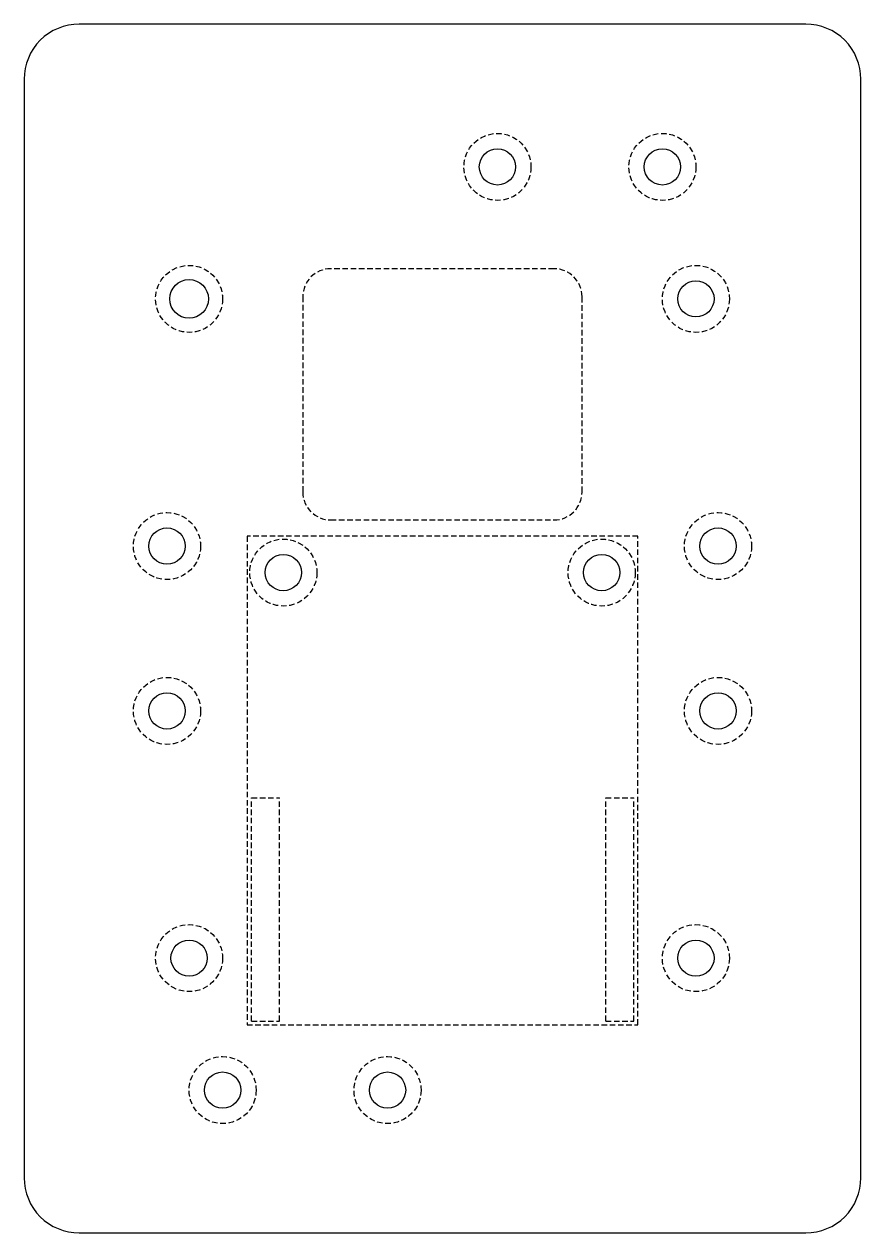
# Model space of a CAD drawing. Header units: millimetres. Extents: x -38 to 38, y -55 to 55.
import ezdxf

# ---------------------------------------------------------------- set-up
doc = ezdxf.new("R2010")
doc.units = ezdxf.units.MM
doc.linetypes.add('DASHED', pattern=[0.75, 0.5, -0.25])
doc.layers.get('0').update_dxf_attribs({"linetype": 'CONTINUOUS'})
doc.layers.add('1', color=7, linetype='DASHED')

msp = doc.modelspace()

# ---------------------------------------------------------------- linework, layer by layer
msp.add_lwpolyline([(-38.05, -50, 0.414214), (-33.05, -55), (33.05, -55, 0.414214), (38.05, -50), (38.05, 50, 0.414214), (33.05, 55), (-33.05, 55, 0.414214), (-38.05, 50)], format="xyb", close=True)
for centre, radius in [((5, 42.01), 1.65), ((20, 42.01), 1.65), ((-23.05, 30), 1.76), ((23.05, 30), 1.65), ((-25.06, 7.5), 1.65), ((25.06, 7.5), 1.65), ((-14.48, 5.09), 1.65), ((14.48, 5.09), 1.65), ((-25.06, -7.5), 1.65), ((25.06, -7.5), 1.65), ((-23.05, -30), 1.65), ((23.05, -30), 1.65), ((-20, -42.01), 1.65), ((-5, -42.01), 1.65)]:
    msp.add_circle(centre, radius)
at = {"layer": '1'}
for p, q in [((10.15, 32.74), (-10.17, 32.74)), ((-12.71, 30.2), (-12.71, 12.42)), ((12.69, 12.42), (12.69, 30.2)), ((-10.17, 9.88), (10.15, 9.88)), ((17.78, 8.39), (-17.78, 8.39)), ((-17.78, 8.39), (-17.78, -36.06)), ((17.78, -36.06), (17.78, 8.39)), ((-17.36, -35.73), (-17.36, -15.41)), ((-17.36, -15.41), (-14.82, -15.41)), ((-14.82, -35.73), (-14.82, -15.41)), ((14.85, -35.73), (14.85, -15.41)), ((14.85, -15.41), (17.39, -15.41)), ((17.39, -35.73), (17.39, -15.41)), ((-17.78, -36.06), (17.78, -36.06)), ((-17.36, -35.73), (-14.82, -35.73)), ((14.85, -35.73), (17.39, -35.73))]:
    msp.add_line(p, q, dxfattribs=at)
for centre in [(5, 42.01), (20, 42.01), (-23.05, 30), (23.05, 30), (-25.06, 7.5), (25.06, 7.5), (-14.48, 5.09), (14.48, 5.09), (-25.06, -7.5), (25.06, -7.5), (-23.05, -30), (23.05, -30), (-20, -42.01), (-5, -42.01)]:
    msp.add_circle(centre, 3.05, dxfattribs=at)
for centre, start, end in [((-10.17, 30.2), 90, 180), ((10.15, 30.2), 0, 90), ((-10.17, 12.42), 180, 270), ((10.15, 12.42), -90, 0)]:
    msp.add_arc(centre, 2.54, start, end, dxfattribs=at)

doc.saveas('drawing.dxf')
